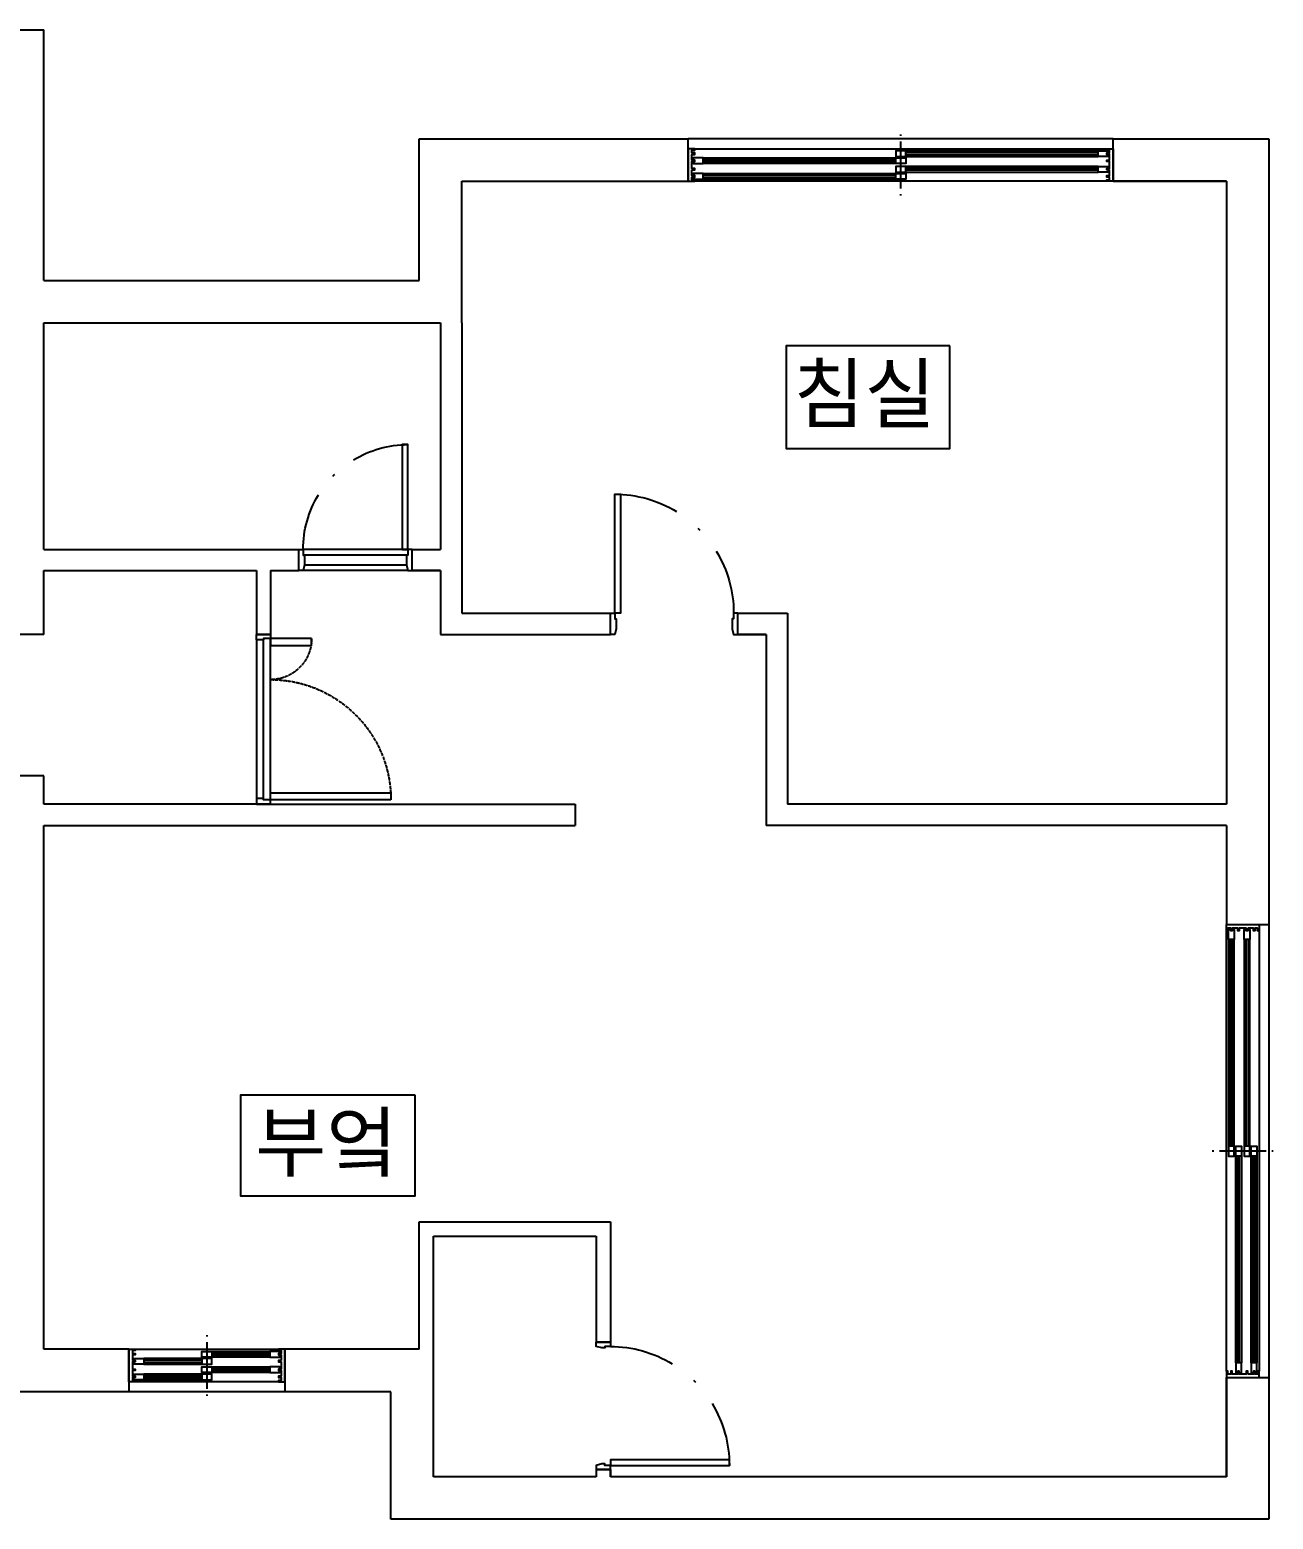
# Model space of a CAD drawing. Header units: millimetres. Extents: x 140860 to 617150, y 61650 to 208518.
# Drawn here: x 424695 to 433475, y 95227 to 105747 of the extents above; entities that cross this region are included whole.
import ezdxf

# ---------------------------------------------------------------- set-up
doc = ezdxf.new("R2010")
doc.units = ezdxf.units.MM
doc.linetypes.add('ACAD_ISO04W100', pattern=[30, 24, -3, 0, -3])
for name, color, linetype in [('FIN', 5, 'Continuous'), ('TXT', 7, 'Continuous'), ('WAL', 2, 'Continuous'), ('WIN', 4, 'Continuous')]:
    doc.layers.add(name, color=color, linetype=linetype)
doc.styles.add('문자400', font='arial.ttf', dxfattribs={"height": 400})

# ---------------------------------------------------------------- blocks, each defined once
blk = doc.blocks.new('*U6')
for points in [[(870, 0), (870, 840), (830, 840), (830, 0)], [(0, -150), (0, 0), (30, 0), (30, -40), (40, -40), (40, -110), (30, -150)], [(900, -150), (900, 0), (870, 0), (870, -40), (860, -40), (860, -110), (870, -150)]]:
    blk.add_lwpolyline(points, close=True)
at = {"color": 1}
for start, end in [(90, 121.3257), (134.3179, 135.6821), (148.6743, 180)]:
    blk.add_arc((870, 0), 840, start, end, dxfattribs=at)
blk = doc.blocks.new('*U7')
for points in [[(30, 0), (30, 840), (70, 840), (70, 0)], [(0, -100), (0, 0), (30, 0), (30, -40), (40, -40), (40, -60), (30, -100)], [(900, -100), (900, 0), (870, 0), (870, -40), (860, -40), (860, -60), (870, -100)]]:
    blk.add_lwpolyline(points, close=True)
at = {"color": 1}
for start, end in [(58.6743, 90), (44.3179, 45.6821), (0, 31.3257)]:
    blk.add_arc((30, 0), 840, start, end, dxfattribs=at)
blk = doc.blocks.new('*U8')
at = {"color": 8}
for p, q in [((30, 0), (1170, 0)), ((40, -50), (1160, -50)), ((1160, -100), (40, -100))]:
    blk.add_line(p, q, dxfattribs=at)
for points in [[(30, 850), (30, 0), (80, 0), (80, 850)], [(1170, 290), (1170, 0), (1120, 0), (1120, 290)], [(0, 0), (30, 0), (30, -50), (40, -50), (40, -100), (0, -100)], [(1200, 0), (1170, 0), (1170, -50), (1160, -50), (1160, -100), (1200, -100)]]:
    blk.add_lwpolyline(points, close=True)
at = {"color": 1, "linetype": 'ACAD_ISO04W100'}
for centre, radius, start, end in [((30, 0), 850, 0, 90), ((1170, 0), 290, 90, 180)]:
    blk.add_arc(centre, radius, start, end, dxfattribs=at)
blk = doc.blocks.new('*U9')
at = {"color": 8}
for p, q in [((30, 0), (770, 0)), ((40, -40), (760, -40)), ((30, -150), (770, -150)), ((760, -110), (40, -110))]:
    blk.add_line(p, q, dxfattribs=at)
for points in [[(30, 0), (30, 740), (70, 740), (70, 0)], [(0, -150), (0, 0), (30, 0), (30, -40), (40, -40), (40, -110), (30, -150)], [(800, -150), (800, 0), (770, 0), (770, -40), (760, -40), (760, -110), (770, -150)]]:
    blk.add_lwpolyline(points, close=True)
at = {"color": 1}
for start, end in [(58.6743, 90), (44.3179, 45.6821), (0, 31.3257)]:
    blk.add_arc((30, 0), 740, start, end, dxfattribs=at)
blk = doc.blocks.new('*U11')
at = {"color": 8}
for p, q in [((2955, 0), (45, 0)), ((105, -15), (1465, -15)), ((1465, -55), (105, -55)), ((2895, -65), (1535, -65)), ((1535, -105), (2895, -105)), ((105, -125), (1465, -125)), ((1465, -165), (105, -165)), ((2895, -175), (1535, -175)), ((45, -230), (2955, -230)), ((1535, -215), (2895, -215))]:
    blk.add_line(p, q, dxfattribs=at)
at = {"color": 1}
for p, q in [((1500, 90), (1500, 100)), ((1500, -280), (1500, 50)), ((1500, -330), (1500, -320))]:
    blk.add_line(p, q, dxfattribs=at)
for p, q in [((105, -27.5), (1465, -27.5)), ((105, -42.5), (1465, -42.5)), ((2895, -77.5), (1535, -77.5)), ((2895, -92.5), (1535, -92.5)), ((105, -137.5), (1465, -137.5)), ((105, -152.5), (1465, -152.5)), ((2895, -187.5), (1535, -187.5)), ((2895, -202.5), (1535, -202.5))]:
    blk.add_line(p, q)
for points in [[(25, -150), (45, -150), (45, -140), (25, -140), (25, -90), (45, -90), (45, -80), (25, -80), (25, -40), (45, -40), (45, -30), (25, -30), (25, -10), (45, -10), (45, 0), (0, 0), (0, -230), (45, -230), (45, -220), (25, -220), (25, -200), (45, -200), (45, -190), (25, -190)], [(2975, -150), (2955, -150), (2955, -140), (2975, -140), (2975, -90), (2955, -90), (2955, -80), (2975, -80), (2975, -40), (2955, -40), (2955, -30), (2975, -30), (2975, -10), (2955, -10), (2955, 0), (3000, 0), (3000, -230), (2955, -230), (2955, -220), (2975, -220), (2975, -200), (2955, -200), (2955, -190), (2975, -190)], [(1465, -55), (1465, -15), (1535, -15), (1535, -55)], [(1535, -105), (1535, -65), (1465, -65), (1465, -105)], [(1465, -165), (1465, -125), (1535, -125), (1535, -165)], [(1535, -215), (1535, -175), (1465, -175), (1465, -215)]]:
    blk.add_lwpolyline(points, close=True)
for points in [[(35, -40), (35, -55), (105, -55), (105, -15), (35, -15), (35, -30)], [(2965, -90), (2965, -105), (2895, -105), (2895, -65), (2965, -65), (2965, -80)], [(35, -150), (35, -165), (105, -165), (105, -125), (35, -125), (35, -140)], [(2965, -200), (2965, -215), (2895, -215), (2895, -175), (2965, -175), (2965, -190)]]:
    blk.add_lwpolyline(points)
blk = doc.blocks.new('*U10')
at = {"color": 8}
for p, q in [((1055, 0), (45, 0)), ((105, -15), (515, -15)), ((515, -55), (105, -55)), ((995, -65), (585, -65)), ((585, -105), (995, -105)), ((105, -125), (515, -125)), ((515, -165), (105, -165)), ((995, -175), (585, -175)), ((45, -230), (1055, -230)), ((585, -215), (995, -215))]:
    blk.add_line(p, q, dxfattribs=at)
at = {"color": 1}
for p, q in [((550, 90), (550, 100)), ((550, -280), (550, 50)), ((550, -330), (550, -320))]:
    blk.add_line(p, q, dxfattribs=at)
for p, q in [((105, -27.5), (515, -27.5)), ((105, -42.5), (515, -42.5)), ((995, -77.5), (585, -77.5)), ((995, -92.5), (585, -92.5)), ((105, -137.5), (515, -137.5)), ((105, -152.5), (515, -152.5)), ((995, -187.5), (585, -187.5)), ((995, -202.5), (585, -202.5))]:
    blk.add_line(p, q)
for points in [[(25, -150), (45, -150), (45, -140), (25, -140), (25, -90), (45, -90), (45, -80), (25, -80), (25, -40), (45, -40), (45, -30), (25, -30), (25, -10), (45, -10), (45, 0), (0, 0), (0, -230), (45, -230), (45, -220), (25, -220), (25, -200), (45, -200), (45, -190), (25, -190)], [(1075, -150), (1055, -150), (1055, -140), (1075, -140), (1075, -90), (1055, -90), (1055, -80), (1075, -80), (1075, -40), (1055, -40), (1055, -30), (1075, -30), (1075, -10), (1055, -10), (1055, 0), (1100, 0), (1100, -230), (1055, -230), (1055, -220), (1075, -220), (1075, -200), (1055, -200), (1055, -190), (1075, -190)], [(515, -55), (515, -15), (585, -15), (585, -55)], [(585, -105), (585, -65), (515, -65), (515, -105)], [(515, -165), (515, -125), (585, -125), (585, -165)], [(585, -215), (585, -175), (515, -175), (515, -215)]]:
    blk.add_lwpolyline(points, close=True)
for points in [[(35, -40), (35, -55), (105, -55), (105, -15), (35, -15), (35, -30)], [(1065, -90), (1065, -105), (995, -105), (995, -65), (1065, -65), (1065, -80)], [(35, -150), (35, -165), (105, -165), (105, -125), (35, -125), (35, -140)], [(1065, -200), (1065, -215), (995, -215), (995, -175), (1065, -175), (1065, -190)]]:
    blk.add_lwpolyline(points)
blk = doc.blocks.new('*U12')
at = {"color": 8}
for p, q in [((3155, 0), (45, 0)), ((105, -15), (1565, -15)), ((1565, -55), (105, -55)), ((3095, -65), (1635, -65)), ((1635, -105), (3095, -105)), ((105, -125), (1565, -125)), ((1565, -165), (105, -165)), ((3095, -175), (1635, -175)), ((45, -230), (3155, -230)), ((1635, -215), (3095, -215))]:
    blk.add_line(p, q, dxfattribs=at)
at = {"color": 1}
for p, q in [((1600, 90), (1600, 100)), ((1600, -280), (1600, 50)), ((1600, -330), (1600, -320))]:
    blk.add_line(p, q, dxfattribs=at)
for p, q in [((105, -27.5), (1565, -27.5)), ((105, -42.5), (1565, -42.5)), ((3095, -77.5), (1635, -77.5)), ((3095, -92.5), (1635, -92.5)), ((105, -137.5), (1565, -137.5)), ((105, -152.5), (1565, -152.5)), ((3095, -187.5), (1635, -187.5)), ((3095, -202.5), (1635, -202.5))]:
    blk.add_line(p, q)
for points in [[(25, -150), (45, -150), (45, -140), (25, -140), (25, -90), (45, -90), (45, -80), (25, -80), (25, -40), (45, -40), (45, -30), (25, -30), (25, -10), (45, -10), (45, 0), (0, 0), (0, -230), (45, -230), (45, -220), (25, -220), (25, -200), (45, -200), (45, -190), (25, -190)], [(3175, -150), (3155, -150), (3155, -140), (3175, -140), (3175, -90), (3155, -90), (3155, -80), (3175, -80), (3175, -40), (3155, -40), (3155, -30), (3175, -30), (3175, -10), (3155, -10), (3155, 0), (3200, 0), (3200, -230), (3155, -230), (3155, -220), (3175, -220), (3175, -200), (3155, -200), (3155, -190), (3175, -190)], [(1565, -55), (1565, -15), (1635, -15), (1635, -55)], [(1635, -105), (1635, -65), (1565, -65), (1565, -105)], [(1565, -165), (1565, -125), (1635, -125), (1635, -165)], [(1635, -215), (1635, -175), (1565, -175), (1565, -215)]]:
    blk.add_lwpolyline(points, close=True)
for points in [[(35, -40), (35, -55), (105, -55), (105, -15), (35, -15), (35, -30)], [(3165, -90), (3165, -105), (3095, -105), (3095, -65), (3165, -65), (3165, -80)], [(35, -150), (35, -165), (105, -165), (105, -125), (35, -125), (35, -140)], [(3165, -200), (3165, -215), (3095, -215), (3095, -175), (3165, -175), (3165, -190)]]:
    blk.add_lwpolyline(points)

msp = doc.modelspace()

# ---------------------------------------------------------------- linework, layer by layer
at = {"layer": 'FIN'}
for p, q in [((432344.532, 104976.85), (429344.532, 104976.85)), ((433444.532, 99426.85), (433444.532, 96226.85)), ((426494.532, 96126.85), (425394.532, 96126.85))]:
    msp.add_line(p, q, dxfattribs=at)
at = {"layer": 'TXT'}
for points in [[(431191.344, 103515.112), (430035.1, 103515.112), (430035.1, 102789.772), (431191.344, 102789.772)], [(427415.955, 98221.983), (426181.406, 98221.983), (426181.406, 97511.088), (427415.955, 97511.088)]]:
    msp.add_lwpolyline(points, close=True, dxfattribs=at)
at = {"layer": 'WAL'}
for p, q in [((424044.532, 105746.85), (424794.532, 105746.85)), ((424794.532, 103976.85), (424794.532, 105746.85)), ((427444.532, 104976.85), (429344.532, 104976.85)), ((427444.532, 103976.85), (427444.532, 104976.85)), ((429344.532, 104676.85), (429344.532, 104976.85)), ((432344.532, 104976.85), (433444.532, 104976.85)), ((432344.532, 104676.85), (432344.532, 104976.85)), ((433444.532, 104976.85), (433444.532, 100126.85)), ((427744.532, 104676.85), (429344.532, 104676.85)), ((427744.532, 103676.85), (427744.532, 104676.85)), ((432344.532, 104676.85), (433144.532, 104676.85)), ((433144.532, 104676.85), (432344.532, 104676.85)), ((433144.532, 104676.85), (433144.532, 100276.85)), ((424794.532, 103976.85), (427444.532, 103976.85)), ((424794.532, 102076.85), (424794.532, 103676.85)), ((424794.532, 103676.85), (427594.532, 103676.85)), ((427594.532, 103676.85), (427594.532, 102076.85)), ((427744.532, 103676.85), (427744.532, 101626.85)), ((424794.532, 102076.85), (426594.532, 102076.85)), ((426594.532, 101926.85), (426594.532, 102076.85)), ((427394.532, 102076.85), (427594.532, 102076.85)), ((427394.532, 101926.85), (427394.532, 102076.85)), ((424794.532, 101476.85), (424794.532, 101926.85)), ((424794.532, 101926.85), (426294.532, 101926.85)), ((426294.532, 101926.85), (426294.532, 101476.85)), ((426394.532, 101926.85), (426594.532, 101926.85)), ((426394.532, 101926.85), (426394.532, 101476.85)), ((427394.532, 101926.85), (427594.532, 101926.85)), ((427594.532, 101926.85), (427394.532, 101926.85)), ((427594.532, 101926.85), (427594.532, 101476.85)), ((427744.532, 101626.85), (428794.532, 101626.85)), ((428794.532, 101476.85), (428794.532, 101626.85)), ((429694.532, 101626.85), (430044.532, 101626.85)), ((429694.532, 101476.85), (429694.532, 101626.85)), ((430044.532, 101626.85), (430044.532, 100276.85)), ((424794.532, 101476.85), (424494.532, 101476.85)), ((426394.532, 101476.85), (426294.532, 101476.85)), ((427594.532, 101476.85), (428794.532, 101476.85)), ((429694.532, 101476.85), (429894.532, 101476.85)), ((429894.532, 101476.85), (429694.532, 101476.85)), ((429894.532, 101476.85), (429894.532, 100126.85)), ((424794.532, 100476.85), (424494.532, 100476.85)), ((424794.532, 100276.85), (424794.532, 100476.85)), ((426294.532, 100276.85), (424794.532, 100276.85)), ((426394.532, 100276.85), (426294.532, 100276.85)), ((426394.532, 100276.85), (428544.532, 100276.85)), ((428544.532, 100276.85), (428544.532, 100126.85)), ((433144.532, 100276.85), (430044.532, 100276.85)), ((424794.532, 97326.85), (424794.532, 100126.85)), ((424794.532, 100126.85), (428544.532, 100126.85)), ((433144.532, 100126.85), (429894.532, 100126.85)), ((433144.532, 100126.85), (433144.532, 99426.85)), ((433444.532, 100126.85), (433444.532, 99426.85)), ((433144.532, 99426.85), (433444.532, 99426.85)), ((424794.532, 96426.85), (424794.532, 97326.85)), ((424794.532, 96426.85), (424794.532, 97326.85)), ((427444.532, 96426.85), (427444.532, 97326.85)), ((427444.532, 97326.85), (428794.532, 97326.85)), ((428794.532, 97326.85), (428794.532, 96476.85)), ((427544.532, 96426.85), (427544.532, 97226.85)), ((427544.532, 97226.85), (428694.532, 97226.85)), ((428694.532, 97226.85), (428694.532, 96476.85)), ((428794.532, 96476.85), (428694.532, 96476.85)), ((425394.532, 96426.85), (424794.532, 96426.85)), ((425394.532, 96427.362), (425394.532, 96126.85)), ((426494.532, 96427.362), (426494.532, 96126.85)), ((427444.532, 96426.85), (426494.532, 96426.85)), ((427544.532, 95526.85), (427544.532, 96426.85)), ((433144.532, 96226.85), (433144.532, 95526.85)), ((433144.532, 95526.85), (433144.532, 96226.85)), ((433144.532, 96226.85), (433444.532, 96226.85)), ((433444.532, 96226.85), (433444.532, 95226.85)), ((425394.532, 96126.85), (424494.532, 96126.85)), ((427244.532, 96126.85), (426494.532, 96126.85)), ((427244.532, 95226.85), (427244.532, 96126.85)), ((428694.532, 95526.85), (427544.532, 95526.85)), ((428694.532, 95576.85), (428694.532, 95526.85)), ((428794.532, 95576.85), (428694.532, 95576.85)), ((428794.532, 95576.85), (428794.532, 95526.85)), ((428794.532, 95526.85), (428794.532, 95576.85)), ((433144.532, 95526.85), (428794.532, 95526.85)), ((433444.532, 95226.85), (427244.532, 95226.85))]:
    msp.add_line(p, q, dxfattribs=at)

# ---------------------------------------------------------------- block references
at = {"layer": 'WIN', "xscale": -1}
for name, p in [('*U11', (432344.532, 104906.85)), ('*U9', (427394.532, 102076.85)), ('*U6', (429694.532, 101626.85))]:
    msp.add_blockref(name, p, dxfattribs=at)
for name, p, rotation in [('*U8', (426394.532, 100276.85), 270), ('*U12', (433144.532, 99426.85), 90), ('*U10', (425394.532, 96197.362), 180), ('*U7', (428794.532, 95576.85), 270)]:
    msp.add_blockref(name, p, dxfattribs=dict(at, rotation=rotation))

# ---------------------------------------------------------------- texts
at = {"layer": 'TXT', "char_height": 400, "attachment_point": 3, "style": '문자400'}
for s, width, insert in [('{\\fGulim|b0|i0|c129|p50;침실}', 1078.81346, (431091.15, 103376.86)), ('{\\fGulim|b0|i0|c129|p50;부엌}', 1263.00112, (427289.717, 98088.631))]:
    msp.add_mtext_dynamic_manual_height_columns(s, width=width, gutter_width=2000, heights=[0], dxfattribs=dict(at, insert=insert))

doc.saveas('drawing.dxf')
